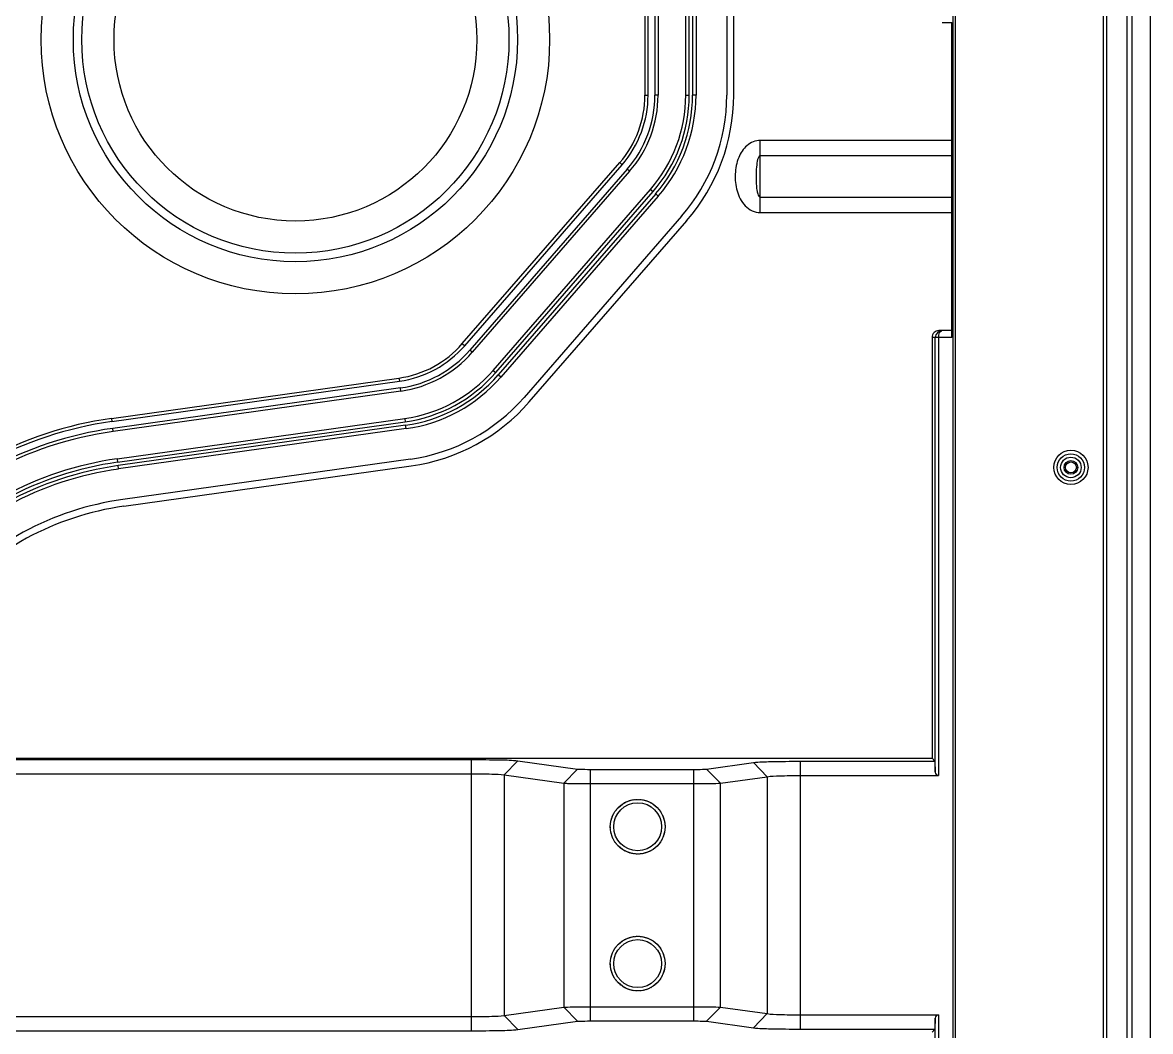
# Model space of a CAD drawing. Header units: millimetres. Extents: x -1070 to 42146, y 1440 to 12921.
# Drawn here: x 31011 to 31175.8, y 7308.5 to 7455.9 of the extents above; entities that cross this region are included whole.
import ezdxf

# ---------------------------------------------------------------- set-up
doc = ezdxf.new("R2010")
doc.units = ezdxf.units.MM
doc.linetypes.add('HIDDEN', pattern=[0.2, 0.1, -0.1])
for name, color, linetype in [('30303M0020012R002实线CONTINUOUS', 7, 'Continuous'), ('DW-PLUS-XIANGTI实线CONTINUOUS', 7, 'Continuous'), ('DW-PLUS-XIANGTI隐藏线HIDDEN', 7, 'Continuous'), ('MOUZU_COVER实线CONTINUOUS', 7, 'Continuous')]:
    doc.layers.add(name, color=color, linetype=linetype)

# ---------------------------------------------------------------- blocks, each defined once
blk = doc.blocks.new('HJRTY45UYJDFGD')
at = {"layer": '30303M0020012R002实线CONTINUOUS', "color": 251}
for radius in [2, 1.5, 1, 0.8]:
    blk.add_circle((238.28, 562.4), radius, dxfattribs=at)
at = {"layer": 'DW-PLUS-XIANGTI实线CONTINUOUS', "color": 251}
for p, q in [((249.9, 0.8), (249.9, 999)), ((221.03, 876.85), (221.03, 122.95)), ((221.37, 876.49), (221.37, 123.31)), ((243.03, 126.71), (243.03, 873.09)), ((243.52, 126.74), (243.52, 873.06)), ((246.49, 126.74), (246.49, 873.06)), ((247.19, 873.02), (247.19, 126.78)), ((183.02, 659.22), (183.02, 616.8)), ((183.52, 659.22), (183.52, 616.8)), ((188.02, 659.22), (188.02, 616.8)), ((189.02, 616.8), (189.02, 659.22)), ((219.48, 627.4), (220.9, 627.4)), ((220.9, 581.4), (220.9, 627.4)), ((183.52, 616.8), (183.02, 616.8)), ((220.9, 610.17), (192.9, 610.17)), ((192.9, 599.63), (192.9, 610.17)), ((220.9, 607.93), (192.9, 607.93)), ((177.63, 602.37), (154.64, 575.92)), ((178, 602.04), (155.01, 575.59)), ((178, 602.04), (177.63, 602.37)), ((192.9, 601.87), (220.9, 601.87)), ((181.4, 599.09), (158.41, 572.64)), ((159.16, 571.98), (182.16, 598.43)), ((192.9, 599.63), (220.9, 599.63)), ((220.9, 582.4), (219, 582.4)), ((218.47, 581.4), (218, 581.4)), ((218, 581.4), (218, 519.9)), ((218.54, 581.4), (218.47, 581.4)), ((218.47, 517.89), (218.47, 581.4)), ((218.96, 581.4), (218.54, 581.4)), ((220.9, 581.4), (218.96, 581.4)), ((218.96, 581.4), (218.96, 517.39)), ((155.01, 575.59), (154.64, 575.92)), ((141.09, 568.57), (99.09, 562.66)), ((141.16, 568.07), (141.09, 568.57)), ((141.16, 568.07), (99.16, 562.17)), ((141.79, 563.62), (99.78, 557.71)), ((99.16, 562.17), (99.09, 562.66)), ((99.92, 556.72), (141.93, 562.63)), ((38.44, 519.9), (218, 519.9)), ((38.44, 519.72), (150.66, 519.72)), ((150.66, 519.72), (150.66, 480.08)), ((157.49, 519.53), (155.49, 517.46)), ((157.49, 519.53), (166.21, 518.33)), ((185.07, 518.33), (191.91, 519.27)), ((191.91, 519.27), (193.92, 517.2)), ((198.75, 519.47), (218.41, 519.47)), ((198.75, 519.47), (198.75, 480.33)), ((218, 519.9), (218.41, 519.47)), ((218.41, 519.47), (218.47, 517.89)), ((38.37, 517.65), (150.66, 517.65)), ((155.49, 517.46), (164.21, 516.26)), ((155.49, 517.46), (155.49, 482.34)), ((166.21, 518.33), (164.21, 516.26)), ((168.07, 518.28), (183.21, 518.28)), ((168.07, 518.28), (168.07, 481.52)), ((183.21, 481.52), (183.21, 518.28)), ((185.07, 518.33), (187.08, 516.26)), ((198.75, 517.39), (218.96, 517.39)), ((164.21, 516.26), (164.21, 483.54)), ((168.07, 516.21), (183.21, 516.21)), ((187.08, 516.26), (193.92, 517.2)), ((187.08, 483.54), (187.08, 516.26)), ((193.92, 517.2), (193.92, 482.6)), ((155.49, 482.34), (164.21, 483.54)), ((164.21, 483.54), (166.21, 481.47)), ((168.07, 483.59), (183.21, 483.59)), ((187.08, 483.54), (185.07, 481.47)), ((187.08, 483.54), (193.92, 482.6)), ((38.37, 482.15), (150.66, 482.15)), ((155.49, 482.34), (157.49, 480.27)), ((157.49, 480.27), (166.21, 481.47)), ((168.07, 481.52), (183.21, 481.52)), ((185.07, 481.47), (191.91, 480.53)), ((193.92, 482.6), (191.91, 480.53)), ((198.75, 482.41), (218.96, 482.41)), ((218.47, 481.91), (218.41, 480.33)), ((218.47, 418.4), (218.47, 481.91)), ((218.96, 482.41), (218.96, 418.4)), ((38.44, 480.08), (150.66, 480.08)), ((198.75, 480.33), (218.41, 480.33)), ((218.41, 480.33), (218, 479.9))]:
    blk.add_line(p, q, dxfattribs=at)
for centre, radius in [((238.28, 562.4), 2.5), ((175, 509.9), 4), ((175, 509.9), 3.5), ((175, 489.9), 4), ((175, 489.9), 3.5)]:
    blk.add_circle(centre, radius, dxfattribs=at)
for centre, radius, start, end in [((161.02, 616.8), 22, 319, 0), ((161.02, 616.8), 22.5, 319, 0), ((161.02, 616.8), 27, 319, 0), ((161.02, 616.8), 28, 319, 0), ((138.03, 590.35), 22, 278, 319), ((138.03, 590.35), 22.5, 278, 319), ((138.03, 590.35), 27, 278, 319), ((138.03, 590.35), 28, 278, 319), ((105.77, 515.13), 48, 98, 139), ((105.77, 515.13), 47.5, 98, 139), ((105.77, 515.13), 43, 98, 139), ((105.77, 515.13), 42, 98, 139)]:
    blk.add_arc(centre, radius, start, end, dxfattribs=at)
for centre, major_axis, ratio, start_param, end_param in [((219, 581.4), (1, 0), 0.999391, 1.570796, 3.141593), ((218.96, 517.91), (0, 0.519), 0.963911, -4.677482, -3.141593), ((218.96, 481.89), (0, 0.519), 0.963911, 0, 1.53589)]:
    blk.add_ellipse(centre, major_axis=major_axis, ratio=ratio, start_param=start_param, end_param=end_param, dxfattribs=at)
for points, knots in [([(192.9, 610.17), (192.21, 610.17), (190.79, 609.56), (190.03, 608.33), (189.76, 607.68)], [0, 0, 0, 0, 0.497156, 1, 1, 1, 1]), ([(189.76, 607.68), (189.44, 606.92), (189.12, 605.26), (189.38, 602.78), (190.46, 600.48), (192.09, 599.62), (192.9, 599.63)], [0, 0, 0, 0, 0.251536, 0.503215, 0.753687, 1, 1, 1, 1]), ([(192.38, 606.59), (192.28, 605.78), (192.26, 604.57), (192.37, 603.11), (192.52, 602.39), (192.7, 601.87), (192.9, 601.87)], [0, 0, 0, 0, 0.504006, 0.754933, 0.876132, 1, 1, 1, 1]), ([(192.9, 607.93), (192.78, 607.93), (192.44, 607.43), (192.42, 606.96), (192.38, 606.59)], [0, 0, 0, 0, 0.241227, 1, 1, 1, 1]), ([(218.96, 581.4), (218.96, 581.52), (218.99, 581.86), (219.13, 582.28), (219.36, 582.38)], [0, 0, 0, 0, 0.32168, 1, 1, 1, 1]), ([(219.36, 582.38), (219.37, 582.39), (219.4, 582.4), (219.43, 582.4), (219.45, 582.4)], [0, 0, 0, 0, 0.512546, 1, 1, 1, 1]), ([(150.66, 519.72), (152.1, 519.72), (154.37, 519.67), (156.66, 519.65), (157.49, 519.53)], [0, 0, 0, 0, 0.630003, 1, 1, 1, 1]), ([(191.91, 519.27), (192.75, 519.39), (195.03, 519.42), (197.31, 519.47), (198.75, 519.47)], [0, 0, 0, 0, 0.369987, 1, 1, 1, 1]), ([(150.66, 517.65), (151.67, 517.66), (153.28, 517.6), (154.9, 517.57), (155.49, 517.46)], [0, 0, 0, 0, 0.629747, 1, 1, 1, 1]), ([(166.21, 518.33), (166.3, 518.32), (166.92, 518.29), (167.54, 518.28), (168.07, 518.28)], [0, 0, 0, 0, 0.139323, 1, 1, 1, 1]), ([(183.21, 518.28), (183.42, 518.28), (184.04, 518.29), (184.66, 518.28), (185.07, 518.33)], [0, 0, 0, 0, 0.331815, 1, 1, 1, 1]), ([(193.92, 517.2), (194.5, 517.32), (196.13, 517.34), (197.73, 517.39), (198.75, 517.39)], [0, 0, 0, 0, 0.370188, 1, 1, 1, 1]), ([(164.21, 516.26), (164.38, 516.25), (165.67, 516.21), (166.96, 516.21), (168.07, 516.21)], [0, 0, 0, 0, 0.139274, 1, 1, 1, 1]), ([(183.21, 516.21), (183.64, 516.21), (184.93, 516.22), (186.22, 516.21), (187.08, 516.26)], [0, 0, 0, 0, 0.332752, 1, 1, 1, 1]), ([(164.21, 483.54), (164.38, 483.55), (165.67, 483.59), (166.96, 483.59), (168.07, 483.59)], [0, 0, 0, 0, 0.13893, 1, 1, 1, 1]), ([(183.21, 483.59), (183.64, 483.59), (184.93, 483.58), (186.22, 483.6), (187.08, 483.54)], [0, 0, 0, 0, 0.33225, 1, 1, 1, 1]), ([(150.66, 482.15), (151.67, 482.15), (153.28, 482.2), (154.9, 482.23), (155.49, 482.34)], [0, 0, 0, 0, 0.62978, 1, 1, 1, 1]), ([(166.21, 481.47), (166.3, 481.48), (166.92, 481.51), (167.54, 481.52), (168.07, 481.52)], [0, 0, 0, 0, 0.139214, 1, 1, 1, 1]), ([(183.21, 481.52), (183.42, 481.52), (184.04, 481.51), (184.66, 481.52), (185.07, 481.47)], [0, 0, 0, 0, 0.332683, 1, 1, 1, 1]), ([(193.92, 482.6), (194.5, 482.48), (196.13, 482.46), (197.73, 482.41), (198.75, 482.41)], [0, 0, 0, 0, 0.37024, 1, 1, 1, 1]), ([(150.66, 480.08), (152.1, 480.08), (154.37, 480.12), (156.66, 480.16), (157.49, 480.27)], [0, 0, 0, 0, 0.630013, 1, 1, 1, 1]), ([(191.91, 480.53), (192.75, 480.41), (195.03, 480.38), (197.31, 480.33), (198.75, 480.33)], [0, 0, 0, 0, 0.370012, 1, 1, 1, 1])]:
    blk.add_open_spline(points, degree=3, knots=knots, dxfattribs=at)
blk.add_open_spline([(219.45, 582.4), (218.98, 582.4), (218.46, 581.87), (218.47, 581.4)], degree=3, dxfattribs=at)
at = {"layer": 'DW-PLUS-XIANGTI隐藏线HIDDEN', "color": 251, "linetype": 'HIDDEN'}
for centre in [(175, 509.9), (175, 489.9)]:
    blk.add_circle(centre, 4, dxfattribs=at)
at = {"layer": 'MOUZU_COVER实线CONTINUOUS', "color": 251}
for p, q in [((176.07, 616.8), (176.07, 659.22)), ((176.52, 616.8), (176.52, 659.22)), ((177.52, 659.22), (177.52, 616.8)), ((177.98, 659.22), (177.98, 616.8)), ((182.02, 616.8), (182.02, 659.22)), ((182.52, 616.8), (182.52, 659.22)), ((176.07, 616.8), (176.52, 616.8)), ((177.98, 616.8), (177.52, 616.8)), ((182.02, 616.8), (182.52, 616.8)), ((149.38, 580.49), (172.38, 606.93)), ((149.73, 580.18), (172.72, 606.63)), ((172.38, 606.93), (172.72, 606.63)), ((173.48, 605.98), (150.49, 579.53)), ((173.82, 605.68), (150.83, 579.23)), ((173.82, 605.68), (173.48, 605.98)), ((153.88, 576.58), (176.87, 603.03)), ((176.87, 603.03), (177.25, 602.7)), ((154.26, 576.25), (177.25, 602.7)), ((149.38, 580.49), (149.73, 580.18)), ((150.83, 579.23), (150.49, 579.53)), ((98.12, 569.55), (140.13, 575.46)), ((98.18, 569.1), (140.19, 575)), ((140.13, 575.46), (140.19, 575)), ((153.88, 576.58), (154.26, 576.25)), ((140.33, 574.01), (98.32, 568.11)), ((140.39, 573.56), (98.39, 567.66)), ((140.39, 573.56), (140.33, 574.01)), ((98.12, 569.55), (98.18, 569.1)), ((98.95, 563.65), (140.96, 569.56)), ((99.02, 563.16), (141.02, 569.06)), ((140.96, 569.56), (141.02, 569.06)), ((98.39, 567.66), (98.32, 568.11)), ((98.95, 563.65), (99.02, 563.16))]:
    blk.add_line(p, q, dxfattribs=at)
for radius in [37.14, 32.44, 31.2, 26.5]:
    blk.add_circle((125, 624.9), radius, dxfattribs=at)
for centre, radius, start, end in [((161.02, 616.8), 15.04, 319, 0), ((161.02, 616.8), 15.5, 319, 0), ((161.02, 616.8), 16.5, 319, 0), ((161.02, 616.8), 16.96, 319, 0), ((161.02, 616.8), 21, 319, 0), ((161.02, 616.8), 21.5, 319, 0), ((138.03, 590.35), 15.04, 278, 319), ((138.03, 590.35), 15.5, 278, 319), ((138.03, 590.35), 16.5, 278, 319), ((138.03, 590.35), 16.96, 278, 319), ((138.03, 590.35), 21, 278, 319), ((138.03, 590.35), 21.5, 278, 319), ((105.77, 515.13), 54.96, 98, 139), ((105.77, 515.13), 54.5, 98, 139), ((105.77, 515.13), 53.5, 98, 139), ((105.77, 515.13), 53.04, 98, 139), ((105.77, 515.13), 49, 98, 139), ((105.77, 515.13), 48.5, 98, 139)]:
    blk.add_arc(centre, radius, start, end, dxfattribs=at)
blk = doc.blocks.new('*U380')
blk.add_blockref('HJRTY45UYJDFGD', (-1500, -503.15))
blk = doc.blocks.new('*U381')
at = {"color": 0, "linetype": 'ByBlock', "lineweight": -2, "transparency": 16777216}
blk.add_blockref('*U380', (0, 0), dxfattribs=at)

msp = doc.modelspace()

# ---------------------------------------------------------------- block references
at = {"lineweight": -3}
msp.add_blockref('*U381', (32425.863, 7331.698), dxfattribs=at)

doc.saveas('drawing.dxf')
